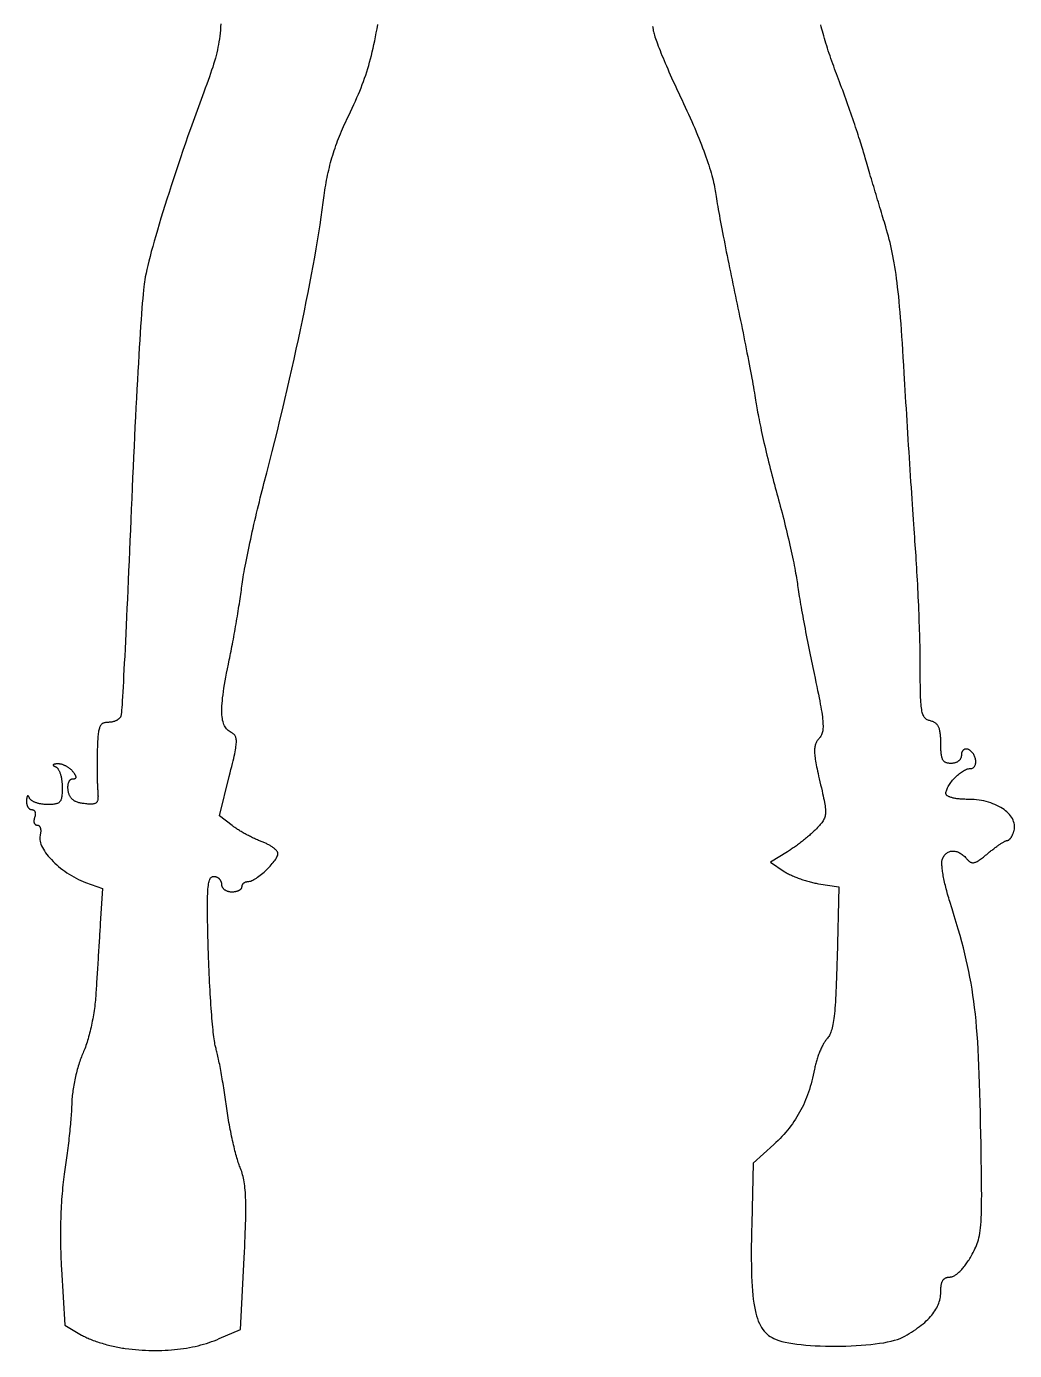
# Model space of a CAD drawing. Extents: x 8 to 105, y 7 to 166.
# Drawn here: x 25 to 84.3, y 6.9 to 86.4 of the extents above; entities that cross this region are included whole.
import ezdxf

# ---------------------------------------------------------------- set-up
doc = ezdxf.new("R2010")
doc.units = 0
doc.layers.get('0').update_dxf_attribs({"linetype": 'CONTINUOUS'})

msp = doc.modelspace()

# ---------------------------------------------------------------- linework, layer by layer
for points in [[(36.666, 86.606), (36.653, 86.41), (36.639, 86.222), (36.622, 86.04), (36.603, 85.863), (36.581, 85.691), (36.556, 85.523), (36.528, 85.357), (36.497, 85.192), (36.463, 85.028), (36.425, 84.864), (36.384, 84.698), (36.339, 84.529), (36.29, 84.357), (36.237, 84.181), (36.179, 83.999), (36.117, 83.811), (36.051, 83.615), (35.98, 83.411), (35.904, 83.198), (35.822, 82.974), (35.736, 82.738), (35.644, 82.491), (35.482, 82.054), (35.321, 81.616), (35.162, 81.176), (35.004, 80.737), (34.848, 80.297), (34.694, 79.859), (34.542, 79.422), (34.392, 78.987), (34.245, 78.556), (34.1, 78.128), (33.959, 77.705), (33.821, 77.287), (33.686, 76.874), (33.556, 76.468), (33.428, 76.069), (33.305, 75.678), (33.187, 75.295), (33.072, 74.921), (32.963, 74.558), (32.858, 74.205), (32.759, 73.863), (32.665, 73.533), (32.576, 73.215), (32.494, 72.911), (32.417, 72.62), (32.346, 72.345), (32.282, 72.084), (32.225, 71.84), (32.174, 71.612), (32.131, 71.402), (32.095, 71.209), (32.078, 71.1), (32.06, 70.96), (32.04, 70.788), (32.02, 70.587), (31.999, 70.357), (31.976, 70.099), (31.953, 69.814), (31.929, 69.504), (31.905, 69.168), (31.879, 68.808), (31.853, 68.425), (31.827, 68.021), (31.799, 67.595), (31.772, 67.149), (31.744, 66.684), (31.716, 66.201), (31.687, 65.7), (31.658, 65.184), (31.629, 64.652), (31.6, 64.106), (31.571, 63.546), (31.542, 62.974), (31.513, 62.391), (31.484, 61.798), (31.455, 61.195), (31.426, 60.583), (31.398, 59.964), (31.37, 59.339), (31.343, 58.708), (31.315, 58.072), (31.289, 57.433), (31.263, 56.796), (31.236, 56.166), (31.21, 55.544), (31.184, 54.932), (31.158, 54.329), (31.132, 53.737), (31.107, 53.157), (31.081, 52.589), (31.056, 52.035), (31.032, 51.495), (31.007, 50.97), (30.983, 50.461), (30.96, 49.969), (30.937, 49.495), (30.915, 49.04), (30.893, 48.604), (30.872, 48.189), (30.852, 47.795), (30.832, 47.423), (30.814, 47.075), (30.796, 46.75), (30.779, 46.45), (30.763, 46.176), (30.747, 45.928), (30.733, 45.708), (30.72, 45.516), (30.708, 45.353), (30.697, 45.221), (30.687, 45.119), (30.679, 45.049), (30.672, 45.012), (30.664, 44.991), (30.655, 44.971), (30.645, 44.951), (30.633, 44.932), (30.619, 44.913), (30.604, 44.894), (30.588, 44.876), (30.571, 44.858), (30.552, 44.84), (30.532, 44.823), (30.511, 44.807), (30.488, 44.791), (30.465, 44.775), (30.441, 44.76), (30.416, 44.746), (30.39, 44.733), (30.363, 44.72), (30.335, 44.708), (30.306, 44.696), (30.277, 44.686), (30.247, 44.676), (30.217, 44.667), (30.186, 44.658), (30.155, 44.651), (30.123, 44.645), (30.091, 44.639), (30.058, 44.634), (30.025, 44.631), (29.992, 44.628), (29.959, 44.627), (29.926, 44.626), (29.875, 44.625), (29.826, 44.623), (29.78, 44.619), (29.737, 44.613), (29.696, 44.605), (29.658, 44.595), (29.622, 44.582), (29.588, 44.567), (29.556, 44.548), (29.527, 44.527), (29.499, 44.502), (29.474, 44.473), (29.45, 44.441), (29.428, 44.405), (29.408, 44.365), (29.389, 44.321), (29.372, 44.272), (29.356, 44.219), (29.342, 44.16), (29.329, 44.097), (29.317, 44.028), (29.307, 43.954), (29.297, 43.874), (29.289, 43.788), (29.281, 43.696), (29.274, 43.598), (29.268, 43.493), (29.262, 43.382), (29.257, 43.264), (29.253, 43.138), (29.249, 43.006), (29.246, 42.919), (29.244, 42.831), (29.242, 42.741), (29.241, 42.651), (29.239, 42.56), (29.238, 42.469), (29.237, 42.377), (29.236, 42.284), (29.236, 42.192), (29.236, 42.1), (29.235, 42.008), (29.236, 41.917), (29.236, 41.827), (29.236, 41.737), (29.237, 41.648), (29.238, 41.56), (29.239, 41.474), (29.241, 41.39), (29.242, 41.307), (29.244, 41.226), (29.246, 41.147), (29.248, 41.07), (29.25, 40.996), (29.253, 40.924), (29.255, 40.856), (29.258, 40.79), (29.261, 40.727), (29.264, 40.668), (29.267, 40.612), (29.271, 40.56), (29.274, 40.511), (29.28, 40.437), (29.285, 40.368), (29.288, 40.302), (29.29, 40.241), (29.291, 40.184), (29.29, 40.13), (29.288, 40.081), (29.284, 40.035), (29.279, 39.993), (29.271, 39.954), (29.262, 39.918), (29.25, 39.886), (29.236, 39.857), (29.219, 39.83), (29.2, 39.807), (29.179, 39.787), (29.155, 39.769), (29.128, 39.754), (29.098, 39.741), (29.065, 39.73), (29.029, 39.722), (28.989, 39.716), (28.947, 39.712), (28.9, 39.71), (28.85, 39.71), (28.797, 39.711), (28.739, 39.714), (28.678, 39.719), (28.612, 39.724), (28.543, 39.732), (28.469, 39.74), (28.409, 39.747), (28.351, 39.756), (28.296, 39.765), (28.242, 39.775), (28.191, 39.787), (28.142, 39.799), (28.095, 39.813), (28.05, 39.828), (28.007, 39.844), (27.966, 39.861), (27.927, 39.879), (27.89, 39.899), (27.855, 39.919), (27.821, 39.942), (27.79, 39.965), (27.76, 39.99), (27.732, 40.016), (27.705, 40.043), (27.68, 40.072), (27.657, 40.102), (27.636, 40.134), (27.616, 40.167), (27.597, 40.202), (27.58, 40.238), (27.565, 40.276), (27.55, 40.315), (27.538, 40.356), (27.526, 40.399), (27.516, 40.443), (27.507, 40.489), (27.5, 40.537), (27.495, 40.574), (27.491, 40.611), (27.489, 40.647), (27.487, 40.682), (27.486, 40.717), (27.487, 40.751), (27.488, 40.784), (27.49, 40.817), (27.493, 40.848), (27.497, 40.879), (27.502, 40.909), (27.508, 40.937), (27.515, 40.965), (27.522, 40.992), (27.531, 41.017), (27.54, 41.041), (27.55, 41.064), (27.561, 41.086), (27.572, 41.106), (27.585, 41.125), (27.598, 41.143), (27.612, 41.159), (27.626, 41.174), (27.641, 41.187), (27.657, 41.198), (27.674, 41.208), (27.691, 41.216), (27.709, 41.223), (27.727, 41.228), (27.746, 41.23), (27.766, 41.231), (27.792, 41.232), (27.816, 41.233), (27.838, 41.235), (27.859, 41.237), (27.878, 41.241), (27.896, 41.245), (27.912, 41.25), (27.925, 41.256), (27.938, 41.263), (27.948, 41.271), (27.957, 41.28), (27.964, 41.29), (27.969, 41.3), (27.972, 41.312), (27.974, 41.325), (27.974, 41.339), (27.972, 41.354), (27.968, 41.37), (27.963, 41.388), (27.956, 41.406), (27.947, 41.426), (27.936, 41.447), (27.923, 41.469), (27.909, 41.492), (27.892, 41.517), (27.874, 41.543), (27.855, 41.571), (27.833, 41.599), (27.81, 41.63), (27.784, 41.661), (27.757, 41.694), (27.736, 41.719), (27.714, 41.743), (27.691, 41.766), (27.666, 41.79), (27.641, 41.812), (27.615, 41.834), (27.588, 41.856), (27.56, 41.877), (27.532, 41.897), (27.503, 41.917), (27.474, 41.936), (27.444, 41.955), (27.413, 41.973), (27.382, 41.989), (27.351, 42.006), (27.32, 42.021), (27.288, 42.035), (27.257, 42.049), (27.225, 42.062), (27.194, 42.073), (27.162, 42.084), (27.131, 42.094), (27.099, 42.103), (27.069, 42.11), (27.038, 42.117), (27.008, 42.122), (26.978, 42.126), (26.949, 42.13), (26.921, 42.131), (26.893, 42.132), (26.866, 42.131), (26.835, 42.13), (26.807, 42.128), (26.781, 42.126), (26.756, 42.123), (26.733, 42.12), (26.712, 42.117), (26.692, 42.113), (26.674, 42.11), (26.658, 42.106), (26.644, 42.101), (26.632, 42.097), (26.621, 42.092), (26.612, 42.087), (26.605, 42.081), (26.6, 42.076), (26.596, 42.07), (26.594, 42.064), (26.594, 42.057), (26.596, 42.05), (26.599, 42.043), (26.605, 42.036), (26.612, 42.029), (26.62, 42.021), (26.631, 42.013), (26.643, 42.005), (26.657, 41.997), (26.673, 41.988), (26.691, 41.979), (26.71, 41.97), (26.731, 41.961), (26.754, 41.951), (26.774, 41.942), (26.795, 41.929), (26.814, 41.914), (26.834, 41.896), (26.853, 41.876), (26.872, 41.853), (26.89, 41.828), (26.908, 41.801), (26.926, 41.771), (26.943, 41.74), (26.959, 41.706), (26.975, 41.671), (26.991, 41.633), (27.006, 41.594), (27.02, 41.553), (27.033, 41.511), (27.046, 41.467), (27.058, 41.422), (27.07, 41.375), (27.08, 41.327), (27.09, 41.278), (27.099, 41.228), (27.107, 41.177), (27.115, 41.125), (27.121, 41.072), (27.127, 41.019), (27.131, 40.964), (27.135, 40.91), (27.138, 40.854), (27.139, 40.799), (27.14, 40.743), (27.14, 40.653), (27.139, 40.568), (27.137, 40.488), (27.134, 40.413), (27.131, 40.343), (27.126, 40.277), (27.12, 40.216), (27.112, 40.16), (27.103, 40.107), (27.092, 40.058), (27.08, 40.014), (27.065, 39.973), (27.049, 39.935), (27.03, 39.901), (27.008, 39.87), (26.985, 39.842), (26.958, 39.817), (26.929, 39.795), (26.897, 39.776), (26.862, 39.759), (26.824, 39.744), (26.782, 39.731), (26.738, 39.721), (26.689, 39.712), (26.637, 39.705), (26.581, 39.699), (26.521, 39.695), (26.457, 39.692), (26.389, 39.69), (26.317, 39.689), (26.24, 39.688), (26.192, 39.689), (26.144, 39.69), (26.097, 39.693), (26.05, 39.697), (26.003, 39.701), (25.957, 39.707), (25.911, 39.713), (25.866, 39.721), (25.821, 39.729), (25.778, 39.738), (25.735, 39.748), (25.693, 39.758), (25.652, 39.77), (25.612, 39.782), (25.574, 39.795), (25.536, 39.808), (25.5, 39.823), (25.465, 39.837), (25.432, 39.853), (25.401, 39.869), (25.371, 39.885), (25.342, 39.902), (25.316, 39.92), (25.291, 39.938), (25.268, 39.956), (25.248, 39.975), (25.229, 39.994), (25.212, 40.014), (25.198, 40.033), (25.186, 40.054), (25.177, 40.074), (25.168, 40.095), (25.159, 40.115), (25.15, 40.133), (25.142, 40.149), (25.134, 40.163), (25.125, 40.175), (25.117, 40.186), (25.11, 40.195), (25.102, 40.202), (25.094, 40.207), (25.087, 40.21), (25.08, 40.212), (25.073, 40.212), (25.067, 40.21), (25.06, 40.207), (25.054, 40.201), (25.048, 40.195), (25.043, 40.186), (25.038, 40.175), (25.032, 40.163), (25.028, 40.15), (25.023, 40.134), (25.019, 40.117), (25.015, 40.098), (25.011, 40.078), (25.008, 40.055), (25.005, 40.032), (25.003, 40.006), (25, 39.979), (24.998, 39.95), (24.997, 39.92), (24.996, 39.891), (24.996, 39.863), (24.997, 39.835), (24.999, 39.808), (25.002, 39.781), (25.006, 39.755), (25.01, 39.729), (25.016, 39.704), (25.022, 39.679), (25.029, 39.655), (25.036, 39.632), (25.045, 39.61), (25.054, 39.588), (25.064, 39.568), (25.074, 39.548), (25.085, 39.529), (25.097, 39.511), (25.11, 39.494), (25.122, 39.478), (25.136, 39.463), (25.15, 39.449), (25.164, 39.436), (25.179, 39.425), (25.195, 39.415), (25.211, 39.406), (25.227, 39.398), (25.244, 39.391), (25.261, 39.386), (25.278, 39.383), (25.296, 39.38), (25.314, 39.38), (25.332, 39.379), (25.349, 39.377), (25.365, 39.374), (25.381, 39.37), (25.396, 39.364), (25.411, 39.357), (25.424, 39.35), (25.437, 39.341), (25.449, 39.331), (25.46, 39.32), (25.47, 39.308), (25.48, 39.295), (25.489, 39.282), (25.497, 39.267), (25.504, 39.252), (25.51, 39.235), (25.515, 39.218), (25.519, 39.201), (25.523, 39.182), (25.525, 39.163), (25.526, 39.143), (25.527, 39.123), (25.526, 39.102), (25.525, 39.08), (25.523, 39.058), (25.519, 39.036), (25.514, 39.013), (25.509, 38.989), (25.502, 38.965), (25.494, 38.941), (25.485, 38.917), (25.476, 38.892), (25.469, 38.868), (25.462, 38.844), (25.456, 38.821), (25.451, 38.798), (25.447, 38.775), (25.444, 38.753), (25.442, 38.732), (25.441, 38.711), (25.441, 38.69), (25.442, 38.67), (25.443, 38.651), (25.446, 38.633), (25.45, 38.615), (25.454, 38.598), (25.46, 38.582), (25.466, 38.566), (25.473, 38.552), (25.481, 38.538), (25.49, 38.525), (25.499, 38.513), (25.51, 38.503), (25.521, 38.493), (25.533, 38.484), (25.546, 38.476), (25.56, 38.469), (25.574, 38.464), (25.59, 38.46), (25.605, 38.456), (25.622, 38.454), (25.64, 38.454), (25.657, 38.453), (25.674, 38.45), (25.691, 38.446), (25.706, 38.44), (25.721, 38.433), (25.735, 38.424), (25.749, 38.413), (25.761, 38.401), (25.773, 38.388), (25.784, 38.373), (25.794, 38.357), (25.804, 38.34), (25.812, 38.321), (25.82, 38.302), (25.827, 38.281), (25.833, 38.258), (25.838, 38.235), (25.842, 38.211), (25.846, 38.186), (25.848, 38.16), (25.85, 38.132), (25.85, 38.104), (25.85, 38.076), (25.849, 38.046), (25.846, 38.016), (25.843, 37.984), (25.839, 37.953), (25.833, 37.92), (25.827, 37.887), (25.82, 37.854), (25.811, 37.819), (25.796, 37.742), (25.792, 37.66), (25.797, 37.574), (25.811, 37.485), (25.834, 37.393), (25.866, 37.298), (25.906, 37.2), (25.955, 37.101), (26.011, 37), (26.074, 36.897), (26.145, 36.794), (26.222, 36.689), (26.306, 36.584), (26.396, 36.48), (26.492, 36.375), (26.593, 36.271), (26.699, 36.168), (26.81, 36.066), (26.926, 35.966), (27.045, 35.867), (27.169, 35.771), (27.296, 35.678), (27.426, 35.587), (27.56, 35.5), (27.695, 35.416), (27.833, 35.336), (27.973, 35.261), (28.115, 35.19), (28.258, 35.124), (28.401, 35.063), (28.546, 35.008), (29.557, 34.639), (29.429, 32.539), (29.422, 32.424), (29.414, 32.306), (29.406, 32.183), (29.398, 32.056), (29.39, 31.926), (29.382, 31.792), (29.373, 31.656), (29.365, 31.517), (29.356, 31.376), (29.347, 31.233), (29.338, 31.088), (29.329, 30.941), (29.32, 30.794), (29.31, 30.646), (29.301, 30.497), (29.292, 30.348), (29.282, 30.199), (29.273, 30.051), (29.264, 29.903), (29.255, 29.757), (29.245, 29.611), (29.236, 29.467), (29.228, 29.326), (29.219, 29.186), (29.21, 29.049), (29.202, 28.914), (29.194, 28.783), (29.186, 28.655), (29.178, 28.531), (29.17, 28.411), (29.163, 28.295), (29.155, 28.175), (29.145, 28.054), (29.134, 27.931), (29.121, 27.808), (29.107, 27.683), (29.092, 27.558), (29.075, 27.432), (29.057, 27.306), (29.038, 27.18), (29.017, 27.054), (28.996, 26.928), (28.973, 26.803), (28.949, 26.678), (28.925, 26.554), (28.899, 26.431), (28.873, 26.31), (28.845, 26.19), (28.817, 26.071), (28.788, 25.954), (28.758, 25.839), (28.727, 25.727), (28.696, 25.617), (28.664, 25.509), (28.632, 25.404), (28.599, 25.302), (28.565, 25.204), (28.531, 25.108), (28.497, 25.016), (28.462, 24.928), (28.427, 24.844), (28.391, 24.764), (28.357, 24.687), (28.324, 24.606), (28.29, 24.523), (28.257, 24.436), (28.225, 24.347), (28.193, 24.255), (28.162, 24.161), (28.132, 24.065), (28.102, 23.967), (28.073, 23.867), (28.045, 23.766), (28.017, 23.663), (27.991, 23.56), (27.965, 23.455), (27.941, 23.35), (27.917, 23.244), (27.895, 23.137), (27.873, 23.031), (27.853, 22.925), (27.834, 22.819), (27.816, 22.713), (27.799, 22.608), (27.784, 22.504), (27.77, 22.401), (27.757, 22.3), (27.746, 22.2), (27.737, 22.101), (27.729, 22.005), (27.722, 21.911), (27.717, 21.818), (27.714, 21.729), (27.711, 21.639), (27.708, 21.543), (27.703, 21.442), (27.697, 21.336), (27.69, 21.225), (27.682, 21.11), (27.674, 20.99), (27.664, 20.867), (27.654, 20.74), (27.643, 20.61), (27.631, 20.476), (27.619, 20.34), (27.606, 20.202), (27.592, 20.061), (27.577, 19.919), (27.562, 19.775), (27.547, 19.629), (27.53, 19.483), (27.514, 19.336), (27.497, 19.189), (27.479, 19.041), (27.461, 18.894), (27.442, 18.747), (27.424, 18.601), (27.405, 18.456), (27.385, 18.312), (27.366, 18.17), (27.346, 18.029), (27.326, 17.891), (27.306, 17.756), (27.286, 17.623), (27.263, 17.471), (27.241, 17.315), (27.221, 17.155), (27.201, 16.992), (27.183, 16.826), (27.166, 16.657), (27.149, 16.484), (27.134, 16.309), (27.12, 16.131), (27.107, 15.95), (27.095, 15.767), (27.085, 15.581), (27.075, 15.393), (27.067, 15.203), (27.059, 15.011), (27.053, 14.817), (27.048, 14.621), (27.044, 14.424), (27.041, 14.225), (27.039, 14.025), (27.039, 13.824), (27.039, 13.622), (27.041, 13.419), (27.044, 13.215), (27.048, 13.01), (27.053, 12.805), (27.06, 12.599), (27.067, 12.394), (27.076, 12.188), (27.086, 11.982), (27.097, 11.776), (27.294, 8.399), (28.306, 7.807), (28.362, 7.776), (28.421, 7.744), (28.484, 7.712), (28.551, 7.68), (28.62, 7.648), (28.693, 7.616), (28.768, 7.584), (28.846, 7.553), (28.927, 7.521), (29.009, 7.49), (29.094, 7.459), (29.18, 7.429), (29.268, 7.399), (29.358, 7.369), (29.449, 7.34), (29.541, 7.312), (29.634, 7.284), (29.727, 7.257), (29.822, 7.231), (29.916, 7.206), (30.011, 7.182), (30.106, 7.158), (30.201, 7.136), (30.295, 7.115), (30.389, 7.095), (30.482, 7.076), (30.574, 7.058), (30.665, 7.042), (30.754, 7.027), (30.842, 7.013), (30.929, 7.001), (31.135, 6.976), (31.341, 6.953), (31.545, 6.933), (31.747, 6.917), (31.949, 6.903), (32.149, 6.893), (32.348, 6.885), (32.546, 6.881), (32.741, 6.879), (32.936, 6.881), (33.129, 6.885), (33.32, 6.893), (33.51, 6.903), (33.697, 6.917), (33.883, 6.933), (34.068, 6.953), (34.25, 6.975), (34.43, 7), (34.609, 7.028), (34.785, 7.059), (34.96, 7.093), (35.132, 7.13), (35.302, 7.17), (35.47, 7.213), (35.635, 7.259), (35.799, 7.307), (35.959, 7.358), (36.118, 7.413), (36.274, 7.47), (36.427, 7.53), (36.578, 7.593), (37.847, 8.133), (38.07, 12.453), (38.086, 12.787), (38.102, 13.105), (38.115, 13.408), (38.128, 13.698), (38.138, 13.973), (38.148, 14.235), (38.155, 14.484), (38.161, 14.721), (38.166, 14.947), (38.169, 15.16), (38.17, 15.363), (38.17, 15.556), (38.168, 15.739), (38.164, 15.912), (38.159, 16.077), (38.152, 16.233), (38.143, 16.381), (38.132, 16.521), (38.12, 16.655), (38.105, 16.783), (38.089, 16.904), (38.071, 17.02), (38.051, 17.131), (38.029, 17.237), (38.006, 17.34), (37.98, 17.438), (37.952, 17.534), (37.922, 17.628), (37.891, 17.719), (37.857, 17.808), (37.821, 17.897), (37.796, 17.96), (37.77, 18.028), (37.744, 18.103), (37.717, 18.184), (37.689, 18.269), (37.662, 18.36), (37.633, 18.456), (37.605, 18.557), (37.576, 18.662), (37.548, 18.771), (37.519, 18.883), (37.49, 19), (37.461, 19.12), (37.432, 19.243), (37.403, 19.368), (37.374, 19.497), (37.346, 19.627), (37.318, 19.76), (37.29, 19.895), (37.263, 20.031), (37.236, 20.168), (37.209, 20.307), (37.184, 20.446), (37.159, 20.586), (37.134, 20.726), (37.111, 20.866), (37.088, 21.006), (37.066, 21.145), (37.045, 21.284), (37.026, 21.421), (37.007, 21.557), (36.988, 21.694), (36.969, 21.831), (36.949, 21.968), (36.929, 22.106), (36.909, 22.244), (36.888, 22.383), (36.866, 22.52), (36.845, 22.657), (36.823, 22.794), (36.801, 22.929), (36.778, 23.063), (36.756, 23.195), (36.733, 23.326), (36.711, 23.454), (36.688, 23.581), (36.666, 23.704), (36.643, 23.825), (36.621, 23.943), (36.599, 24.057), (36.577, 24.168), (36.555, 24.275), (36.534, 24.378), (36.513, 24.476), (36.492, 24.57), (36.472, 24.66), (36.453, 24.744), (36.434, 24.823), (36.415, 24.896), (36.397, 24.964), (36.38, 25.025), (36.364, 25.081), (36.348, 25.139), (36.331, 25.209), (36.315, 25.291), (36.299, 25.384), (36.282, 25.489), (36.265, 25.603), (36.249, 25.728), (36.232, 25.862), (36.216, 26.006), (36.199, 26.158), (36.183, 26.319), (36.167, 26.489), (36.151, 26.665), (36.135, 26.85), (36.12, 27.041), (36.105, 27.238), (36.09, 27.442), (36.075, 27.651), (36.061, 27.866), (36.047, 28.086), (36.033, 28.31), (36.02, 28.538), (36.007, 28.77), (35.995, 29.005), (35.984, 29.244), (35.973, 29.485), (35.962, 29.727), (35.952, 29.972), (35.943, 30.218), (35.935, 30.465), (35.927, 30.713), (35.916, 31.088), (35.905, 31.443), (35.896, 31.779), (35.889, 32.095), (35.882, 32.393), (35.876, 32.673), (35.872, 32.935), (35.869, 33.181), (35.868, 33.41), (35.867, 33.623), (35.869, 33.82), (35.871, 34.003), (35.875, 34.172), (35.881, 34.327), (35.888, 34.468), (35.897, 34.597), (35.907, 34.714), (35.919, 34.819), (35.933, 34.913), (35.948, 34.996), (35.966, 35.07), (35.985, 35.133), (36.005, 35.188), (36.028, 35.235), (36.053, 35.273), (36.08, 35.304), (36.108, 35.329), (36.139, 35.346), (36.172, 35.359), (36.207, 35.366), (36.244, 35.368), (36.268, 35.367), (36.292, 35.365), (36.316, 35.362), (36.339, 35.358), (36.362, 35.352), (36.385, 35.346), (36.407, 35.338), (36.428, 35.329), (36.449, 35.319), (36.47, 35.308), (36.49, 35.296), (36.509, 35.283), (36.527, 35.27), (36.545, 35.255), (36.562, 35.24), (36.578, 35.224), (36.594, 35.207), (36.608, 35.189), (36.622, 35.17), (36.635, 35.151), (36.647, 35.131), (36.658, 35.111), (36.668, 35.09), (36.677, 35.068), (36.684, 35.046), (36.691, 35.024), (36.697, 35.001), (36.701, 34.977), (36.704, 34.953), (36.706, 34.929), (36.707, 34.905), (36.708, 34.88), (36.71, 34.856), (36.714, 34.832), (36.72, 34.808), (36.727, 34.785), (36.736, 34.762), (36.746, 34.74), (36.758, 34.719), (36.771, 34.698), (36.785, 34.677), (36.801, 34.657), (36.818, 34.638), (36.836, 34.62), (36.856, 34.602), (36.876, 34.585), (36.898, 34.569), (36.92, 34.554), (36.944, 34.539), (36.969, 34.525), (36.994, 34.513), (37.02, 34.501), (37.048, 34.49), (37.076, 34.48), (37.105, 34.472), (37.134, 34.464), (37.164, 34.457), (37.195, 34.452), (37.227, 34.448), (37.259, 34.444), (37.291, 34.443), (37.324, 34.442), (37.357, 34.442), (37.389, 34.444), (37.421, 34.446), (37.452, 34.449), (37.483, 34.452), (37.513, 34.457), (37.542, 34.462), (37.571, 34.468), (37.599, 34.474), (37.626, 34.482), (37.652, 34.49), (37.678, 34.498), (37.703, 34.507), (37.726, 34.517), (37.749, 34.527), (37.771, 34.538), (37.791, 34.549), (37.811, 34.561), (37.829, 34.574), (37.846, 34.586), (37.862, 34.6), (37.876, 34.613), (37.889, 34.627), (37.901, 34.642), (37.912, 34.656), (37.92, 34.671), (37.928, 34.687), (37.934, 34.702), (37.938, 34.718), (37.94, 34.734), (37.941, 34.751), (37.942, 34.767), (37.943, 34.783), (37.946, 34.799), (37.949, 34.814), (37.953, 34.83), (37.958, 34.845), (37.964, 34.86), (37.971, 34.874), (37.979, 34.888), (37.987, 34.902), (37.996, 34.915), (38.006, 34.927), (38.016, 34.94), (38.028, 34.952), (38.04, 34.963), (38.052, 34.974), (38.065, 34.984), (38.079, 34.994), (38.093, 35.003), (38.108, 35.011), (38.124, 35.019), (38.14, 35.027), (38.156, 35.033), (38.173, 35.039), (38.19, 35.044), (38.208, 35.049), (38.226, 35.052), (38.244, 35.055), (38.263, 35.057), (38.282, 35.059), (38.301, 35.059), (38.35, 35.063), (38.403, 35.074), (38.461, 35.092), (38.523, 35.117), (38.589, 35.147), (38.657, 35.184), (38.729, 35.225), (38.802, 35.272), (38.877, 35.323), (38.954, 35.378), (39.031, 35.437), (39.109, 35.499), (39.187, 35.564), (39.265, 35.631), (39.342, 35.7), (39.418, 35.771), (39.491, 35.843), (39.563, 35.916), (39.632, 35.989), (39.698, 36.062), (39.761, 36.135), (39.82, 36.207), (39.874, 36.277), (39.924, 36.346), (39.968, 36.413), (40.007, 36.478), (40.04, 36.539), (40.066, 36.597), (40.086, 36.652), (40.097, 36.702), (40.101, 36.748), (40.1, 36.767), (40.096, 36.786), (40.089, 36.807), (40.08, 36.828), (40.068, 36.85), (40.053, 36.872), (40.036, 36.895), (40.017, 36.918), (39.996, 36.942), (39.972, 36.966), (39.947, 36.99), (39.919, 37.015), (39.889, 37.04), (39.858, 37.065), (39.824, 37.09), (39.789, 37.115), (39.752, 37.14), (39.714, 37.166), (39.674, 37.191), (39.632, 37.216), (39.589, 37.241), (39.545, 37.265), (39.499, 37.29), (39.453, 37.314), (39.405, 37.337), (39.356, 37.36), (39.306, 37.383), (39.256, 37.405), (39.204, 37.427), (39.152, 37.448), (39.098, 37.468), (39.044, 37.489), (38.989, 37.511), (38.932, 37.534), (38.874, 37.558), (38.815, 37.584), (38.756, 37.61), (38.695, 37.638), (38.634, 37.667), (38.573, 37.696), (38.511, 37.727), (38.448, 37.758), (38.386, 37.789), (38.324, 37.822), (38.261, 37.855), (38.199, 37.888), (38.138, 37.922), (38.076, 37.956), (38.016, 37.99), (37.956, 38.025), (37.897, 38.059), (37.839, 38.094), (37.782, 38.128), (37.727, 38.163), (37.672, 38.197), (37.62, 38.232), (37.569, 38.265), (37.519, 38.299), (37.472, 38.332), (37.426, 38.365), (37.382, 38.397), (37.341, 38.428), (36.587, 39.011), (37.178, 41.377), (37.23, 41.587), (37.279, 41.784), (37.324, 41.97), (37.366, 42.143), (37.405, 42.306), (37.44, 42.458), (37.471, 42.599), (37.5, 42.731), (37.525, 42.853), (37.546, 42.966), (37.564, 43.071), (37.579, 43.167), (37.591, 43.256), (37.599, 43.338), (37.604, 43.413), (37.605, 43.481), (37.603, 43.544), (37.598, 43.601), (37.59, 43.653), (37.578, 43.701), (37.564, 43.745), (37.546, 43.785), (37.524, 43.821), (37.5, 43.855), (37.472, 43.887), (37.441, 43.916), (37.407, 43.945), (37.369, 43.972), (37.329, 43.998), (37.285, 44.025), (37.238, 44.052), (37.176, 44.09), (37.118, 44.132), (37.064, 44.179), (37.014, 44.231), (36.968, 44.288), (36.926, 44.35), (36.889, 44.418), (36.855, 44.492), (36.825, 44.572), (36.799, 44.659), (36.777, 44.752), (36.759, 44.852), (36.745, 44.959), (36.735, 45.074), (36.729, 45.196), (36.727, 45.326), (36.729, 45.464), (36.735, 45.61), (36.745, 45.766), (36.76, 45.93), (36.778, 46.103), (36.8, 46.285), (36.826, 46.477), (36.856, 46.679), (36.89, 46.891), (36.928, 47.114), (36.97, 47.346), (37.016, 47.59), (37.066, 47.845), (37.12, 48.112), (37.178, 48.389), (37.204, 48.512), (37.23, 48.639), (37.256, 48.769), (37.283, 48.904), (37.31, 49.042), (37.337, 49.183), (37.365, 49.327), (37.392, 49.473), (37.42, 49.622), (37.447, 49.772), (37.475, 49.924), (37.502, 50.078), (37.53, 50.232), (37.557, 50.387), (37.583, 50.542), (37.61, 50.697), (37.636, 50.852), (37.662, 51.006), (37.687, 51.159), (37.711, 51.311), (37.736, 51.462), (37.759, 51.61), (37.782, 51.757), (37.804, 51.901), (37.825, 52.042), (37.845, 52.18), (37.865, 52.315), (37.883, 52.446), (37.901, 52.572), (37.917, 52.695), (37.933, 52.813), (37.949, 52.933), (37.968, 53.063), (37.989, 53.202), (38.013, 53.349), (38.039, 53.505), (38.068, 53.668), (38.099, 53.838), (38.132, 54.016), (38.167, 54.199), (38.204, 54.389), (38.243, 54.585), (38.283, 54.785), (38.325, 54.99), (38.369, 55.199), (38.414, 55.413), (38.461, 55.629), (38.509, 55.849), (38.558, 56.07), (38.608, 56.294), (38.659, 56.52), (38.711, 56.747), (38.764, 56.974), (38.818, 57.202), (38.872, 57.43), (38.927, 57.657), (38.982, 57.884), (39.038, 58.109), (39.093, 58.331), (39.149, 58.552), (39.205, 58.77), (39.261, 58.985), (39.428, 59.622), (39.591, 60.258), (39.752, 60.892), (39.911, 61.523), (40.066, 62.152), (40.219, 62.778), (40.369, 63.4), (40.516, 64.019), (40.66, 64.633), (40.801, 65.243), (40.938, 65.847), (41.072, 66.447), (41.203, 67.04), (41.33, 67.627), (41.454, 68.208), (41.574, 68.782), (41.69, 69.348), (41.803, 69.906), (41.911, 70.457), (42.016, 70.999), (42.116, 71.532), (42.213, 72.055), (42.305, 72.569), (42.393, 73.073), (42.476, 73.566), (42.555, 74.049), (42.629, 74.52), (42.699, 74.98), (42.764, 75.427), (42.824, 75.862), (42.879, 76.284), (42.9, 76.441), (42.922, 76.598), (42.945, 76.753), (42.97, 76.907), (42.997, 77.06), (43.025, 77.213), (43.054, 77.364), (43.085, 77.515), (43.118, 77.665), (43.152, 77.815), (43.187, 77.963), (43.224, 78.112), (43.263, 78.259), (43.303, 78.406), (43.345, 78.553), (43.389, 78.699), (43.434, 78.844), (43.48, 78.99), (43.529, 79.134), (43.579, 79.279), (43.63, 79.423), (43.684, 79.568), (43.739, 79.712), (43.796, 79.855), (43.854, 79.999), (43.914, 80.143), (43.976, 80.287), (44.04, 80.43), (44.106, 80.574), (44.173, 80.718), (44.242, 80.862), (44.354, 81.094), (44.461, 81.32), (44.564, 81.539), (44.662, 81.752), (44.755, 81.961), (44.845, 82.164), (44.93, 82.365), (45.012, 82.562), (45.09, 82.756), (45.165, 82.949), (45.236, 83.14), (45.305, 83.331), (45.37, 83.522), (45.433, 83.714), (45.494, 83.907), (45.552, 84.102), (45.608, 84.299), (45.662, 84.5), (45.715, 84.705), (45.766, 84.914), (45.815, 85.129), (45.864, 85.35), (45.912, 85.577), (45.959, 85.811), (46.005, 86.052), (46.051, 86.303), (46.097, 86.562)], [(62.603, 86.446), (62.613, 86.411), (62.62, 86.375), (62.626, 86.34), (62.629, 86.306), (62.63, 86.271), (62.632, 86.234), (62.639, 86.188), (62.651, 86.132), (62.667, 86.068), (62.688, 85.994), (62.712, 85.913), (62.741, 85.824), (62.774, 85.726), (62.811, 85.622), (62.851, 85.51), (62.895, 85.391), (62.942, 85.266), (62.993, 85.135), (63.048, 84.998), (63.105, 84.855), (63.165, 84.706), (63.228, 84.553), (63.295, 84.395), (63.363, 84.233), (63.435, 84.066), (63.508, 83.896), (63.584, 83.722), (63.662, 83.544), (63.743, 83.364), (63.825, 83.181), (63.909, 82.996), (63.995, 82.809), (64.082, 82.62), (64.171, 82.429), (64.262, 82.238), (64.353, 82.045), (64.46, 81.82), (64.564, 81.598), (64.666, 81.378), (64.765, 81.161), (64.861, 80.946), (64.955, 80.735), (65.046, 80.526), (65.135, 80.32), (65.22, 80.117), (65.303, 79.918), (65.384, 79.721), (65.461, 79.528), (65.536, 79.338), (65.607, 79.151), (65.676, 78.968), (65.742, 78.788), (65.805, 78.612), (65.865, 78.44), (65.922, 78.271), (65.976, 78.106), (66.027, 77.946), (66.074, 77.789), (66.119, 77.636), (66.16, 77.487), (66.199, 77.342), (66.234, 77.202), (66.265, 77.066), (66.294, 76.935), (66.319, 76.808), (66.341, 76.685), (66.359, 76.567), (66.375, 76.463), (66.392, 76.348), (66.413, 76.222), (66.435, 76.086), (66.46, 75.941), (66.486, 75.786), (66.515, 75.623), (66.546, 75.451), (66.578, 75.272), (66.612, 75.085), (66.648, 74.891), (66.685, 74.691), (66.724, 74.485), (66.764, 74.273), (66.805, 74.055), (66.848, 73.833), (66.892, 73.607), (66.937, 73.377), (66.982, 73.144), (67.029, 72.907), (67.077, 72.669), (67.125, 72.428), (67.174, 72.185), (67.223, 71.941), (67.273, 71.697), (67.323, 71.452), (67.373, 71.208), (67.424, 70.964), (67.475, 70.721), (67.526, 70.48), (67.576, 70.241), (67.627, 70.001), (67.678, 69.759), (67.729, 69.515), (67.78, 69.27), (67.831, 69.024), (67.882, 68.777), (67.932, 68.53), (67.982, 68.283), (68.032, 68.037), (68.081, 67.793), (68.129, 67.55), (68.177, 67.309), (68.224, 67.071), (68.27, 66.837), (68.315, 66.605), (68.359, 66.378), (68.402, 66.155), (68.443, 65.937), (68.483, 65.725), (68.522, 65.518), (68.559, 65.317), (68.595, 65.124), (68.629, 64.937), (68.661, 64.758), (68.691, 64.588), (68.719, 64.426), (68.745, 64.273), (68.77, 64.129), (68.791, 63.995), (68.811, 63.872), (68.828, 63.76), (68.845, 63.649), (68.864, 63.53), (68.886, 63.404), (68.91, 63.271), (68.936, 63.13), (68.964, 62.984), (68.994, 62.831), (69.026, 62.673), (69.059, 62.51), (69.095, 62.341), (69.131, 62.169), (69.17, 61.992), (69.21, 61.811), (69.251, 61.627), (69.293, 61.44), (69.337, 61.251), (69.381, 61.059), (69.427, 60.866), (69.473, 60.671), (69.521, 60.475), (69.569, 60.278), (69.617, 60.082), (69.667, 59.885), (69.716, 59.688), (69.766, 59.493), (69.817, 59.299), (69.868, 59.106), (69.918, 58.915), (69.969, 58.727), (70.02, 58.542), (70.071, 58.359), (70.122, 58.177), (70.172, 57.991), (70.223, 57.803), (70.274, 57.612), (70.325, 57.42), (70.375, 57.225), (70.425, 57.03), (70.475, 56.834), (70.524, 56.637), (70.572, 56.44), (70.62, 56.243), (70.667, 56.047), (70.713, 55.853), (70.759, 55.659), (70.803, 55.467), (70.846, 55.278), (70.888, 55.091), (70.928, 54.907), (70.967, 54.727), (71.005, 54.55), (71.041, 54.377), (71.076, 54.209), (71.108, 54.045), (71.139, 53.887), (71.168, 53.735), (71.195, 53.588), (71.22, 53.448), (71.243, 53.314), (71.263, 53.188), (71.281, 53.069), (71.297, 52.959), (71.312, 52.848), (71.329, 52.729), (71.348, 52.603), (71.369, 52.469), (71.391, 52.329), (71.415, 52.182), (71.44, 52.03), (71.466, 51.872), (71.494, 51.708), (71.524, 51.54), (71.554, 51.367), (71.585, 51.19), (71.618, 51.01), (71.651, 50.826), (71.686, 50.639), (71.721, 50.45), (71.757, 50.258), (71.793, 50.064), (71.831, 49.87), (71.868, 49.674), (71.907, 49.477), (71.945, 49.28), (71.984, 49.083), (72.024, 48.887), (72.063, 48.692), (72.103, 48.497), (72.142, 48.305), (72.182, 48.114), (72.221, 47.926), (72.261, 47.74), (72.3, 47.558), (72.359, 47.281), (72.415, 47.019), (72.467, 46.771), (72.516, 46.537), (72.56, 46.316), (72.602, 46.107), (72.64, 45.911), (72.675, 45.727), (72.706, 45.553), (72.733, 45.391), (72.758, 45.239), (72.779, 45.097), (72.797, 44.964), (72.812, 44.84), (72.823, 44.725), (72.831, 44.618), (72.836, 44.518), (72.839, 44.426), (72.838, 44.34), (72.834, 44.26), (72.827, 44.186), (72.817, 44.117), (72.804, 44.053), (72.788, 43.994), (72.769, 43.938), (72.748, 43.885), (72.724, 43.836), (72.697, 43.789), (72.667, 43.743), (72.635, 43.7), (72.6, 43.657), (72.565, 43.616), (72.532, 43.574), (72.502, 43.532), (72.474, 43.49), (72.449, 43.447), (72.426, 43.402), (72.406, 43.357), (72.387, 43.31), (72.372, 43.26), (72.358, 43.209), (72.348, 43.155), (72.339, 43.098), (72.333, 43.038), (72.33, 42.974), (72.329, 42.906), (72.33, 42.835), (72.334, 42.759), (72.34, 42.678), (72.349, 42.592), (72.361, 42.501), (72.374, 42.404), (72.391, 42.301), (72.41, 42.192), (72.431, 42.077), (72.455, 41.955), (72.481, 41.825), (72.51, 41.688), (72.542, 41.543), (72.576, 41.391), (72.612, 41.23), (72.651, 41.06), (72.696, 40.866), (72.738, 40.684), (72.777, 40.514), (72.812, 40.355), (72.845, 40.207), (72.874, 40.069), (72.9, 39.94), (72.922, 39.819), (72.941, 39.707), (72.957, 39.603), (72.97, 39.506), (72.979, 39.416), (72.984, 39.332), (72.986, 39.253), (72.984, 39.18), (72.979, 39.111), (72.97, 39.045), (72.957, 38.983), (72.941, 38.924), (72.921, 38.867), (72.896, 38.812), (72.869, 38.758), (72.837, 38.705), (72.801, 38.651), (72.761, 38.597), (72.717, 38.542), (72.67, 38.485), (72.618, 38.426), (72.562, 38.365), (72.501, 38.3), (72.437, 38.231), (72.399, 38.191), (72.358, 38.15), (72.315, 38.107), (72.27, 38.064), (72.223, 38.019), (72.174, 37.974), (72.124, 37.928), (72.071, 37.881), (72.018, 37.834), (71.963, 37.786), (71.906, 37.738), (71.849, 37.689), (71.79, 37.641), (71.731, 37.592), (71.671, 37.544), (71.61, 37.495), (71.549, 37.447), (71.487, 37.399), (71.425, 37.352), (71.363, 37.305), (71.301, 37.259), (71.239, 37.213), (71.177, 37.168), (71.115, 37.124), (71.054, 37.081), (70.994, 37.04), (70.934, 36.999), (70.876, 36.96), (70.818, 36.922), (70.761, 36.886), (70.705, 36.851), (69.677, 36.216), (70.508, 35.668), (70.554, 35.639), (70.602, 35.61), (70.653, 35.58), (70.706, 35.551), (70.762, 35.522), (70.82, 35.493), (70.879, 35.463), (70.941, 35.435), (71.005, 35.406), (71.07, 35.377), (71.136, 35.349), (71.204, 35.321), (71.274, 35.294), (71.344, 35.267), (71.415, 35.241), (71.487, 35.215), (71.559, 35.19), (71.632, 35.165), (71.705, 35.141), (71.779, 35.118), (71.852, 35.096), (71.925, 35.075), (71.998, 35.054), (72.071, 35.035), (72.143, 35.016), (72.215, 34.999), (72.285, 34.983), (72.355, 34.968), (72.424, 34.954), (72.491, 34.942), (72.557, 34.931), (73.783, 34.733), (73.68, 30.456), (73.672, 30.129), (73.664, 29.817), (73.655, 29.52), (73.646, 29.238), (73.637, 28.97), (73.627, 28.715), (73.617, 28.474), (73.606, 28.246), (73.595, 28.031), (73.583, 27.827), (73.57, 27.635), (73.556, 27.455), (73.541, 27.285), (73.526, 27.125), (73.51, 26.976), (73.492, 26.836), (73.474, 26.705), (73.454, 26.583), (73.433, 26.47), (73.411, 26.364), (73.388, 26.266), (73.363, 26.175), (73.337, 26.09), (73.31, 26.012), (73.28, 25.939), (73.25, 25.872), (73.218, 25.81), (73.184, 25.753), (73.148, 25.699), (73.111, 25.65), (73.071, 25.604), (73.044, 25.572), (73.016, 25.537), (72.988, 25.499), (72.96, 25.458), (72.931, 25.415), (72.903, 25.369), (72.875, 25.321), (72.846, 25.271), (72.818, 25.218), (72.79, 25.164), (72.762, 25.108), (72.734, 25.05), (72.706, 24.99), (72.679, 24.929), (72.653, 24.867), (72.627, 24.803), (72.601, 24.739), (72.576, 24.673), (72.551, 24.607), (72.527, 24.54), (72.504, 24.472), (72.482, 24.404), (72.461, 24.336), (72.44, 24.268), (72.42, 24.199), (72.402, 24.131), (72.384, 24.063), (72.368, 23.995), (72.352, 23.928), (72.338, 23.861), (72.325, 23.795), (72.29, 23.61), (72.251, 23.429), (72.211, 23.251), (72.167, 23.076), (72.122, 22.905), (72.073, 22.736), (72.022, 22.57), (71.968, 22.407), (71.911, 22.246), (71.852, 22.089), (71.789, 21.933), (71.724, 21.781), (71.656, 21.631), (71.585, 21.483), (71.511, 21.337), (71.434, 21.194), (71.354, 21.053), (71.27, 20.914), (71.184, 20.777), (71.094, 20.642), (71.001, 20.508), (70.905, 20.377), (70.805, 20.247), (70.702, 20.119), (70.595, 19.992), (70.486, 19.867), (70.372, 19.743), (70.255, 19.62), (70.134, 19.499), (70.01, 19.379), (69.882, 19.26), (68.648, 18.137), (68.554, 14.485), (68.543, 14.02), (68.536, 13.577), (68.531, 13.155), (68.528, 12.753), (68.529, 12.371), (68.533, 12.008), (68.539, 11.664), (68.549, 11.338), (68.562, 11.03), (68.579, 10.739), (68.599, 10.464), (68.622, 10.206), (68.649, 9.963), (68.68, 9.734), (68.715, 9.52), (68.754, 9.32), (68.797, 9.133), (68.845, 8.959), (68.896, 8.796), (68.952, 8.646), (69.013, 8.506), (69.078, 8.377), (69.148, 8.257), (69.223, 8.147), (69.303, 8.046), (69.387, 7.953), (69.477, 7.868), (69.573, 7.79), (69.673, 7.718), (69.779, 7.653), (69.891, 7.593), (70.027, 7.533), (70.186, 7.477), (70.365, 7.425), (70.565, 7.378), (70.782, 7.335), (71.015, 7.296), (71.264, 7.262), (71.525, 7.232), (71.798, 7.206), (72.082, 7.184), (72.374, 7.166), (72.672, 7.153), (72.977, 7.144), (73.285, 7.139), (73.595, 7.138), (73.906, 7.141), (74.217, 7.148), (74.524, 7.159), (74.828, 7.175), (75.127, 7.194), (75.418, 7.218), (75.701, 7.245), (75.973, 7.277), (76.234, 7.312), (76.481, 7.351), (76.714, 7.395), (76.93, 7.442), (77.128, 7.493), (77.306, 7.548), (77.463, 7.607), (77.598, 7.67), (77.744, 7.749), (77.885, 7.828), (78.021, 7.908), (78.153, 7.988), (78.28, 8.069), (78.403, 8.151), (78.52, 8.234), (78.633, 8.317), (78.742, 8.4), (78.845, 8.484), (78.944, 8.569), (79.038, 8.654), (79.127, 8.74), (79.212, 8.827), (79.291, 8.914), (79.366, 9.002), (79.436, 9.09), (79.502, 9.178), (79.562, 9.268), (79.618, 9.357), (79.669, 9.448), (79.715, 9.539), (79.756, 9.63), (79.793, 9.722), (79.824, 9.814), (79.851, 9.907), (79.873, 10.001), (79.89, 10.094), (79.902, 10.189), (79.91, 10.284), (79.912, 10.379), (79.913, 10.443), (79.914, 10.505), (79.916, 10.563), (79.92, 10.62), (79.924, 10.673), (79.929, 10.724), (79.935, 10.773), (79.943, 10.819), (79.951, 10.863), (79.961, 10.904), (79.972, 10.943), (79.984, 10.98), (79.997, 11.015), (80.011, 11.047), (80.027, 11.077), (80.044, 11.105), (80.062, 11.131), (80.081, 11.155), (80.102, 11.177), (80.125, 11.197), (80.148, 11.215), (80.174, 11.231), (80.2, 11.245), (80.228, 11.257), (80.258, 11.268), (80.289, 11.277), (80.322, 11.284), (80.356, 11.289), (80.392, 11.293), (80.43, 11.295), (80.469, 11.296), (80.502, 11.298), (80.536, 11.302), (80.571, 11.31), (80.607, 11.321), (80.643, 11.335), (80.681, 11.351), (80.719, 11.37), (80.758, 11.393), (80.798, 11.418), (80.838, 11.445), (80.878, 11.475), (80.92, 11.508), (80.961, 11.543), (81.004, 11.581), (81.046, 11.621), (81.089, 11.664), (81.132, 11.709), (81.175, 11.756), (81.218, 11.805), (81.262, 11.856), (81.305, 11.91), (81.349, 11.965), (81.392, 12.023), (81.435, 12.082), (81.478, 12.143), (81.521, 12.207), (81.563, 12.272), (81.606, 12.338), (81.647, 12.406), (81.689, 12.476), (81.73, 12.548), (81.794, 12.663), (81.854, 12.773), (81.91, 12.88), (81.963, 12.985), (82.011, 13.09), (82.056, 13.195), (82.098, 13.304), (82.136, 13.416), (82.171, 13.533), (82.202, 13.658), (82.231, 13.791), (82.256, 13.934), (82.278, 14.088), (82.298, 14.255), (82.315, 14.437), (82.329, 14.634), (82.341, 14.849), (82.351, 15.082), (82.358, 15.336), (82.363, 15.611), (82.366, 15.909), (82.367, 16.232), (82.366, 16.582), (82.363, 16.959), (82.359, 17.365), (82.353, 17.801), (82.345, 18.27), (82.337, 18.772), (82.327, 19.309), (82.316, 19.883), (82.304, 20.494), (82.29, 21.147), (82.276, 21.769), (82.26, 22.364), (82.242, 22.931), (82.223, 23.474), (82.203, 23.993), (82.18, 24.49), (82.155, 24.966), (82.127, 25.424), (82.097, 25.864), (82.063, 26.289), (82.027, 26.699), (81.987, 27.097), (81.944, 27.483), (81.897, 27.86), (81.846, 28.229), (81.79, 28.592), (81.731, 28.949), (81.666, 29.304), (81.597, 29.656), (81.522, 30.008), (81.443, 30.362), (81.358, 30.718), (81.267, 31.079), (81.17, 31.446), (81.067, 31.82), (80.958, 32.203), (80.842, 32.597), (80.719, 33.004), (80.589, 33.424), (80.452, 33.859), (80.418, 33.968), (80.385, 34.076), (80.354, 34.184), (80.323, 34.292), (80.293, 34.4), (80.265, 34.506), (80.237, 34.612), (80.211, 34.716), (80.186, 34.82), (80.162, 34.922), (80.14, 35.022), (80.119, 35.12), (80.099, 35.217), (80.081, 35.311), (80.064, 35.403), (80.048, 35.492), (80.034, 35.578), (80.022, 35.662), (80.01, 35.743), (80.001, 35.82), (79.993, 35.894), (79.987, 35.964), (79.982, 36.031), (79.979, 36.093), (79.977, 36.152), (79.978, 36.206), (79.98, 36.256), (79.984, 36.3), (79.989, 36.34), (79.997, 36.375), (80.006, 36.405), (80.031, 36.464), (80.059, 36.52), (80.089, 36.571), (80.122, 36.619), (80.156, 36.663), (80.193, 36.703), (80.232, 36.74), (80.273, 36.772), (80.316, 36.8), (80.36, 36.825), (80.406, 36.846), (80.454, 36.863), (80.502, 36.876), (80.552, 36.885), (80.603, 36.891), (80.654, 36.892), (80.707, 36.89), (80.76, 36.883), (80.813, 36.873), (80.867, 36.859), (80.921, 36.841), (80.975, 36.819), (81.029, 36.794), (81.083, 36.764), (81.137, 36.731), (81.19, 36.693), (81.243, 36.652), (81.295, 36.607), (81.347, 36.558), (81.397, 36.505), (81.447, 36.448), (81.478, 36.41), (81.509, 36.376), (81.54, 36.344), (81.569, 36.315), (81.599, 36.289), (81.628, 36.266), (81.657, 36.246), (81.686, 36.229), (81.715, 36.215), (81.745, 36.204), (81.776, 36.196), (81.807, 36.191), (81.839, 36.19), (81.872, 36.192), (81.907, 36.197), (81.942, 36.205), (81.98, 36.217), (82.019, 36.232), (82.059, 36.251), (82.102, 36.273), (82.147, 36.299), (82.194, 36.328), (82.244, 36.36), (82.296, 36.397), (82.352, 36.437), (82.41, 36.481), (82.471, 36.528), (82.535, 36.58), (82.603, 36.635), (82.675, 36.694), (82.75, 36.756), (82.798, 36.797), (82.847, 36.837), (82.896, 36.877), (82.944, 36.916), (82.992, 36.954), (83.04, 36.992), (83.088, 37.028), (83.135, 37.064), (83.182, 37.099), (83.227, 37.133), (83.273, 37.166), (83.317, 37.198), (83.361, 37.229), (83.403, 37.259), (83.445, 37.287), (83.486, 37.314), (83.525, 37.34), (83.563, 37.364), (83.6, 37.387), (83.635, 37.409), (83.669, 37.428), (83.701, 37.447), (83.732, 37.463), (83.761, 37.478), (83.788, 37.491), (83.813, 37.502), (83.836, 37.511), (83.857, 37.518), (83.876, 37.524), (83.893, 37.527), (83.907, 37.528), (83.92, 37.529), (83.934, 37.531), (83.948, 37.535), (83.962, 37.541), (83.976, 37.548), (83.99, 37.556), (84.005, 37.566), (84.019, 37.578), (84.034, 37.59), (84.048, 37.604), (84.063, 37.619), (84.078, 37.636), (84.092, 37.653), (84.106, 37.672), (84.121, 37.691), (84.135, 37.712), (84.149, 37.734), (84.163, 37.757), (84.176, 37.78), (84.189, 37.805), (84.202, 37.83), (84.215, 37.856), (84.227, 37.883), (84.239, 37.91), (84.251, 37.939), (84.262, 37.967), (84.272, 37.997), (84.283, 38.027), (84.292, 38.057), (84.301, 38.088), (84.31, 38.12), (84.329, 38.212), (84.339, 38.304), (84.339, 38.396), (84.331, 38.486), (84.313, 38.576), (84.287, 38.665), (84.253, 38.752), (84.21, 38.838), (84.16, 38.922), (84.102, 39.005), (84.037, 39.085), (83.965, 39.163), (83.886, 39.239), (83.801, 39.312), (83.709, 39.383), (83.612, 39.451), (83.508, 39.515), (83.399, 39.577), (83.285, 39.634), (83.166, 39.689), (83.042, 39.739), (82.914, 39.786), (82.782, 39.828), (82.645, 39.866), (82.505, 39.9), (82.361, 39.929), (82.215, 39.953), (82.065, 39.972), (81.913, 39.986), (81.758, 39.994), (81.601, 39.997), (81.519, 39.997), (81.44, 39.999), (81.362, 40.001), (81.287, 40.004), (81.214, 40.007), (81.143, 40.012), (81.075, 40.017), (81.009, 40.023), (80.945, 40.03), (80.884, 40.038), (80.825, 40.046), (80.768, 40.056), (80.714, 40.066), (80.663, 40.076), (80.614, 40.088), (80.568, 40.1), (80.525, 40.112), (80.484, 40.126), (80.446, 40.14), (80.411, 40.154), (80.378, 40.17), (80.349, 40.186), (80.323, 40.203), (80.299, 40.22), (80.278, 40.238), (80.261, 40.256), (80.247, 40.275), (80.235, 40.295), (80.227, 40.315), (80.222, 40.336), (80.221, 40.357), (80.224, 40.409), (80.232, 40.463), (80.246, 40.52), (80.265, 40.579), (80.289, 40.639), (80.317, 40.7), (80.349, 40.763), (80.386, 40.827), (80.426, 40.891), (80.47, 40.955), (80.516, 41.019), (80.566, 41.083), (80.618, 41.146), (80.672, 41.208), (80.728, 41.269), (80.787, 41.328), (80.846, 41.386), (80.907, 41.442), (80.969, 41.495), (81.031, 41.546), (81.094, 41.594), (81.156, 41.638), (81.219, 41.679), (81.281, 41.717), (81.342, 41.75), (81.402, 41.779), (81.461, 41.803), (81.518, 41.823), (81.574, 41.837), (81.627, 41.846), (81.678, 41.849), (81.727, 41.852), (81.772, 41.86), (81.813, 41.874), (81.85, 41.893), (81.883, 41.917), (81.912, 41.945), (81.938, 41.977), (81.96, 42.013), (81.978, 42.052), (81.992, 42.093), (82.003, 42.138), (82.01, 42.184), (82.014, 42.232), (82.014, 42.282), (82.011, 42.333), (82.005, 42.384), (81.995, 42.436), (81.982, 42.488), (81.966, 42.54), (81.946, 42.591), (81.923, 42.641), (81.898, 42.69), (81.869, 42.736), (81.837, 42.781), (81.802, 42.823), (81.764, 42.863), (81.723, 42.899), (81.68, 42.932), (81.633, 42.961), (81.584, 42.986), (81.532, 43.006), (81.512, 43.012), (81.492, 43.017), (81.472, 43.02), (81.452, 43.022), (81.433, 43.022), (81.414, 43.022), (81.396, 43.02), (81.378, 43.016), (81.361, 43.012), (81.344, 43.006), (81.327, 42.999), (81.311, 42.991), (81.296, 42.981), (81.281, 42.971), (81.267, 42.959), (81.253, 42.947), (81.24, 42.933), (81.228, 42.918), (81.217, 42.903), (81.206, 42.886), (81.196, 42.868), (81.187, 42.85), (81.179, 42.83), (81.172, 42.81), (81.165, 42.789), (81.16, 42.767), (81.155, 42.744), (81.151, 42.721), (81.149, 42.696), (81.147, 42.671), (81.147, 42.646), (81.146, 42.619), (81.143, 42.592), (81.139, 42.566), (81.134, 42.54), (81.127, 42.515), (81.119, 42.491), (81.109, 42.467), (81.097, 42.444), (81.085, 42.422), (81.071, 42.4), (81.056, 42.38), (81.039, 42.359), (81.021, 42.34), (81.003, 42.322), (80.982, 42.304), (80.961, 42.287), (80.939, 42.271), (80.916, 42.256), (80.891, 42.242), (80.866, 42.229), (80.839, 42.217), (80.812, 42.206), (80.784, 42.196), (80.755, 42.187), (80.725, 42.179), (80.694, 42.173), (80.662, 42.167), (80.63, 42.163), (80.597, 42.16), (80.564, 42.158), (80.529, 42.157), (80.481, 42.158), (80.435, 42.16), (80.392, 42.164), (80.351, 42.169), (80.312, 42.176), (80.276, 42.185), (80.242, 42.196), (80.209, 42.209), (80.179, 42.224), (80.151, 42.241), (80.125, 42.261), (80.1, 42.284), (80.078, 42.309), (80.057, 42.337), (80.038, 42.368), (80.021, 42.402), (80.005, 42.44), (79.99, 42.48), (79.977, 42.524), (79.966, 42.571), (79.955, 42.622), (79.946, 42.677), (79.938, 42.736), (79.932, 42.798), (79.926, 42.865), (79.922, 42.936), (79.918, 43.011), (79.915, 43.091), (79.914, 43.175), (79.913, 43.264), (79.912, 43.357), (79.912, 43.446), (79.91, 43.531), (79.908, 43.612), (79.905, 43.689), (79.901, 43.763), (79.896, 43.833), (79.889, 43.9), (79.882, 43.963), (79.873, 44.023), (79.863, 44.079), (79.852, 44.133), (79.84, 44.184), (79.826, 44.232), (79.81, 44.277), (79.794, 44.319), (79.776, 44.359), (79.756, 44.396), (79.735, 44.431), (79.712, 44.464), (79.687, 44.494), (79.661, 44.522), (79.633, 44.549), (79.603, 44.573), (79.571, 44.596), (79.538, 44.617), (79.503, 44.636), (79.465, 44.654), (79.426, 44.67), (79.384, 44.685), (79.341, 44.699), (79.295, 44.712), (79.242, 44.727), (79.191, 44.743), (79.144, 44.761), (79.1, 44.781), (79.059, 44.804), (79.02, 44.83), (78.984, 44.861), (78.951, 44.895), (78.92, 44.935), (78.892, 44.98), (78.866, 45.031), (78.842, 45.088), (78.82, 45.152), (78.8, 45.224), (78.782, 45.303), (78.766, 45.392), (78.751, 45.489), (78.739, 45.595), (78.727, 45.712), (78.717, 45.839), (78.709, 45.977), (78.702, 46.127), (78.696, 46.289), (78.691, 46.464), (78.687, 46.651), (78.684, 46.852), (78.681, 47.068), (78.68, 47.298), (78.678, 47.543), (78.678, 47.804), (78.678, 48.081), (78.677, 48.256), (78.676, 48.44), (78.674, 48.632), (78.671, 48.832), (78.667, 49.04), (78.663, 49.253), (78.658, 49.474), (78.652, 49.699), (78.645, 49.93), (78.638, 50.166), (78.631, 50.406), (78.622, 50.649), (78.613, 50.896), (78.604, 51.145), (78.593, 51.396), (78.583, 51.649), (78.572, 51.904), (78.56, 52.158), (78.548, 52.413), (78.536, 52.667), (78.523, 52.921), (78.51, 53.172), (78.496, 53.422), (78.482, 53.67), (78.468, 53.914), (78.453, 54.155), (78.439, 54.392), (78.424, 54.625), (78.409, 54.852), (78.393, 55.074), (78.378, 55.29), (78.362, 55.51), (78.345, 55.745), (78.327, 55.994), (78.309, 56.255), (78.29, 56.53), (78.271, 56.815), (78.25, 57.112), (78.23, 57.419), (78.209, 57.735), (78.187, 58.06), (78.165, 58.393), (78.143, 58.733), (78.121, 59.08), (78.098, 59.432), (78.075, 59.79), (78.052, 60.152), (78.029, 60.517), (78.005, 60.886), (77.982, 61.257), (77.959, 61.629), (77.935, 62.002), (77.912, 62.375), (77.889, 62.747), (77.867, 63.118), (77.844, 63.486), (77.822, 63.852), (77.8, 64.214), (77.779, 64.572), (77.758, 64.924), (77.738, 65.271), (77.718, 65.612), (77.689, 66.091), (77.661, 66.55), (77.634, 66.99), (77.606, 67.412), (77.579, 67.816), (77.551, 68.203), (77.524, 68.573), (77.496, 68.928), (77.468, 69.268), (77.44, 69.594), (77.411, 69.907), (77.382, 70.207), (77.352, 70.494), (77.321, 70.77), (77.29, 71.036), (77.257, 71.292), (77.224, 71.538), (77.19, 71.776), (77.154, 72.006), (77.117, 72.228), (77.079, 72.445), (77.039, 72.655), (76.998, 72.861), (76.956, 73.062), (76.911, 73.259), (76.865, 73.454), (76.817, 73.646), (76.766, 73.837), (76.714, 74.027), (76.66, 74.217), (76.603, 74.407), (76.563, 74.54), (76.521, 74.677), (76.479, 74.818), (76.436, 74.962), (76.392, 75.109), (76.347, 75.258), (76.301, 75.409), (76.255, 75.562), (76.209, 75.717), (76.163, 75.873), (76.116, 76.03), (76.069, 76.188), (76.022, 76.346), (75.975, 76.504), (75.928, 76.661), (75.881, 76.818), (75.835, 76.974), (75.789, 77.129), (75.744, 77.282), (75.699, 77.433), (75.655, 77.582), (75.612, 77.729), (75.569, 77.873), (75.528, 78.013), (75.488, 78.15), (75.449, 78.283), (75.411, 78.413), (75.375, 78.537), (75.34, 78.657), (75.306, 78.772), (75.274, 78.882), (75.242, 78.992), (75.207, 79.108), (75.17, 79.231), (75.13, 79.359), (75.088, 79.493), (75.044, 79.632), (74.998, 79.775), (74.95, 79.923), (74.9, 80.075), (74.848, 80.23), (74.795, 80.389), (74.741, 80.551), (74.685, 80.716), (74.628, 80.883), (74.57, 81.051), (74.511, 81.222), (74.451, 81.394), (74.391, 81.566), (74.33, 81.74), (74.268, 81.913), (74.206, 82.087), (74.144, 82.26), (74.082, 82.432), (74.02, 82.603), (73.957, 82.773), (73.896, 82.941), (73.834, 83.107), (73.773, 83.27), (73.713, 83.431), (73.653, 83.588), (73.594, 83.742), (73.536, 83.895), (73.479, 84.049), (73.423, 84.203), (73.368, 84.358), (73.313, 84.513), (73.26, 84.668), (73.208, 84.822), (73.157, 84.976), (73.108, 85.129), (73.06, 85.281), (73.013, 85.431), (72.968, 85.579), (72.925, 85.725), (72.883, 85.869), (72.843, 86.01), (72.805, 86.149), (72.769, 86.284), (72.735, 86.416), (72.703, 86.543)]]:
    msp.add_lwpolyline(points)

doc.saveas('drawing.dxf')
